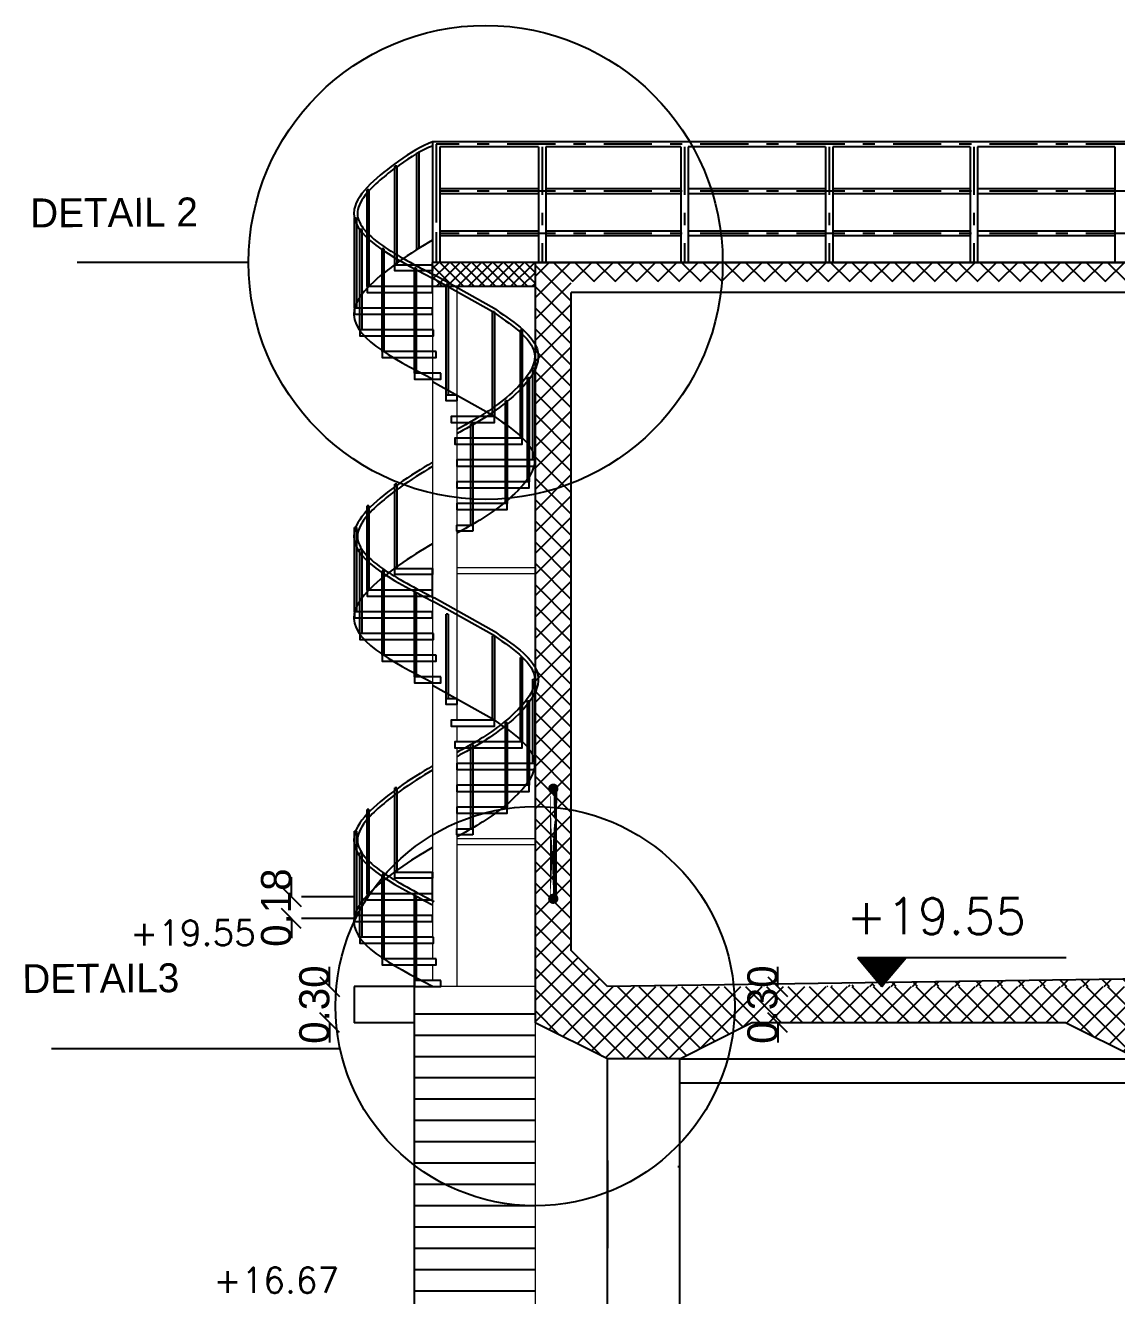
# Model space of a CAD drawing. Extents: x 166525 to 167198, y 178739 to 179747.
# Drawn here: x 167047.77 to 167056.82, y 179165.38 to 179175.92 of the extents above; entities that cross this region are included whole.
import ezdxf

# ---------------------------------------------------------------- set-up
doc = ezdxf.new("R2010")
doc.units = 0
doc.header["$MEASUREMENT"] = 0
for name, pattern in [('AUSGEZOGEN', [0]), ('CENTER', [2, 1.25, -0.25, 0.25, -0.25]), ('STRICHPUNKT2', [0.7, 0.4, -0.15, 0, -0.15])]:
    doc.linetypes.add(name, pattern=pattern)
doc.layers.get('0').update_dxf_attribs({"linetype": 'CONTINUOUS'})
doc.layers.get('DEFPOINTS').update_dxf_attribs({"linetype": 'CONTINUOUS'})
for name, color, linetype in [('3', 4, 'CONTINUOUS'), ('4', 12, 'CONTINUOUS'), ('EBENE0', 7, 'AUSGEZOGEN'), ('FRAME', 2, 'CONTINUOUS'), ('HATCH', 40, 'CONTINUOUS'), ('HATCH-2', 252, 'CONTINUOUS'), ('HATSH', 252, 'CONTINUOUS'), ('Stairs', 231, 'CONTINUOUS'), ('TEXTM', 2, 'CONTINUOUS'), ('TEXTS', 1, 'CONTINUOUS')]:
    doc.layers.add(name, color=color, linetype=linetype)
doc.layers.add('dimentions', color=241, linetype='CONTINUOUS', lineweight=20)
doc.layers.add('LAND CORNERS', color=255, linetype='CONTINUOUS', lineweight=25)
doc.styles.add('ROMANS', font='romans.shx')
doc.dimstyles.new('mais 1-100 plan', dxfattribs={"dimtxt": 0.25, "dimasz": 0.1635, "dimexe": 0.18, "dimexo": 0.0625, "dimgap": 0, "dimtad": 1, "dimzin": 0, "dimdsep": 46, "dimtxsty": 'Standard', "dimblk": 'OBLIQUE', "dimcen": 0, "dimse1": 1, "dimse2": 1, "dimclrd": 8, "dimclrt": 4, "dimadec": 0, "dimazin": 0, "dimtfac": 1, "dimtix": 1, "dimtofl": 0, "dimtmove": 0, "dimatfit": 3, "dimldrblk": 'OBLIQUE', "dimfxl": 0.18, "dimtolj": 1, "dimtzin": 0, "dimarcsym": 0})

# ---------------------------------------------------------------- blocks, each defined once
blk = doc.blocks.new('_OBLIQUE')
at = {"color": 0, "linetype": 'ByBlock'}
blk.add_line((-0.5, -0.5), (0.5, 0.5), dxfattribs=at)
blk = doc.blocks.new('*D1303')
at = {"layer": 'DEFPOINTS', "color": 0, "transparency": 16777216}
for p in [(167050.496, 179167.947), (167050.291, 179167.647), (167050.496, 179167.647)]:
    blk.add_point(p, dxfattribs=at)
at = {"layer": 'LAND CORNERS', "color": 8, "lineweight": -2, "transparency": 16777216}
for p, q in [((167050.291, 179167.947), (167050.291, 179168.111)), ((167050.291, 179167.647), (167050.291, 179167.484))]:
    blk.add_line(p, q, dxfattribs=at)
at = {"layer": 'LAND CORNERS', "color": 8, "lineweight": -2, "transparency": 16777216, "xscale": 0.1635000000000001, "yscale": 0.1635000000000001, "zscale": 0.1635000000000001}
for p, rotation in [((167050.291, 179167.947), 270), ((167050.291, 179167.647), 90)]:
    blk.add_blockref('_OBLIQUE', p, dxfattribs=dict(at, rotation=rotation))
at = {"layer": 'LAND CORNERS', "color": 4, "transparency": 16777216, "insert": (167050.166, 179167.797), "char_height": 0.25, "attachment_point": 5, "rotation": 90}
blk.add_mtext('\\A1;0.30', dxfattribs=at)
blk = doc.blocks.new('*D1304')
at = {"layer": 'DEFPOINTS', "color": 0, "transparency": 16777216}
for p in [(167049.974, 179168.692), (167050.059, 179168.692), (167050.059, 179168.512)]:
    blk.add_point(p, dxfattribs=at)
at = {"layer": 'LAND CORNERS', "color": 8, "lineweight": -2, "transparency": 16777216}
for p, q in [((167049.974, 179168.692), (167049.974, 179168.856)), ((167049.974, 179168.512), (167049.974, 179168.349))]:
    blk.add_line(p, q, dxfattribs=at)
at = {"layer": 'LAND CORNERS', "color": 8, "lineweight": -2, "transparency": 16777216, "xscale": 0.1635000000000001, "yscale": 0.1635000000000001, "zscale": 0.1635000000000001}
for p, rotation in [((167049.974, 179168.692), 270), ((167049.974, 179168.512), 90)]:
    blk.add_blockref('_OBLIQUE', p, dxfattribs=dict(at, rotation=rotation))
at = {"layer": 'LAND CORNERS', "color": 4, "transparency": 16777216, "insert": (167049.849, 179168.602), "char_height": 0.25, "attachment_point": 5, "rotation": 90}
blk.add_mtext('\\A1;0.18', dxfattribs=at)
blk = doc.blocks.new('A$C4AF0736A')
at = {"layer": 'EBENE0', "color": 3, "linetype": 'AUSGEZOGEN'}
blk.add_line((0, 0), (10.6, 0), dxfattribs=at)
blk = doc.blocks.new('*D1305')
at = {"layer": '4', "color": 8, "linetype": 'Continuous', "lineweight": -2, "transparency": 16777216}
for p, q in [((167054.009, 179167.947), (167054.009, 179168.111)), ((167054.009, 179167.647), (167054.009, 179167.484))]:
    blk.add_line(p, q, dxfattribs=at)
at = {"layer": 'DEFPOINTS', "color": 0, "linetype": 'Continuous', "transparency": 16777216}
for p in [(167056.046, 179167.947), (167054.009, 179167.647), (167056.046, 179167.647)]:
    blk.add_point(p, dxfattribs=at)
at = {"layer": '4', "color": 8, "linetype": 'Continuous', "lineweight": -2, "transparency": 16777216, "xscale": 0.1635000000000001, "yscale": 0.1635000000000001, "zscale": 0.1635000000000001}
for p, rotation in [((167054.009, 179167.947), 270), ((167054.009, 179167.647), 90)]:
    blk.add_blockref('_OBLIQUE', p, dxfattribs=dict(at, rotation=rotation))
at = {"layer": '4', "color": 4, "linetype": 'Continuous', "transparency": 16777216, "insert": (167053.884, 179167.797), "char_height": 0.25, "attachment_point": 5, "rotation": 90}
blk.add_mtext('\\A1;0.30', dxfattribs=at)

msp = doc.modelspace()

# ---------------------------------------------------------------- hatches: boundary and pattern name
at = {"layer": '4'}
h = msp.add_hatch(color=2, dxfattribs=at)
edge = h.paths.add_edge_path()
edge.add_arc((167052.14712, 179169.58939), 0.04314, 180, 540, ccw=False)
at = {"layer": '4', "linetype": 'CENTER', "ltscale": 2}
h = msp.add_hatch(dxfattribs=at)
h.set_pattern_fill('PLASTI', color=2, scale=0.05, style=0)
h.set_pattern_definition([(180, (167531.794145, 179465.012443), (0, 0.0125), []), (180, (167531.794145, 179465.014005), (0, 0.0125), []), (180, (167531.794145, 179465.015568), (0, 0.0125), []), (180, (167531.794145, 179465.020255), (0, 0.0125), [])])
edge = h.paths.add_edge_path()
edge.add_line((167052.14774, 179169.61935), (167052.14774, 179169.55671))
edge.add_line((167052.11659, 179169.59156), (167052.17909, 179169.59156))
edge.add_line((167052.17091, 179168.6851), (167052.17091, 179169.58168))
edge.add_line((167052.12091, 179168.6851), (167052.12091, 179169.58168))
edge.add_line((167052.14774, 179168.70542), (167052.14774, 179168.64278))
edge.add_line((167052.11659, 179168.67763), (167052.17909, 179168.67763))
at = {"layer": '4'}
h = msp.add_hatch(color=2, dxfattribs=at)
edge = h.paths.add_edge_path()
edge.add_arc((167052.14712, 179168.67546), 0.04314, 180, 540, ccw=False)
at = {"layer": '4', "linetype": 'Continuous'}
h = msp.add_hatch(dxfattribs=at)
h.set_pattern_fill('ANSI31', color=256, scale=0.01, style=0)
h.set_pattern_definition([(45, (167014.3143626, 179059.1887157), (-0.000883883476, 0.000883883476), [])])
h.paths.add_polyline_path([(167055.07378, 179168.18566), (167054.67378, 179168.18566), (167054.87378, 179167.94726)])
at = {"layer": 'HATCH-2'}
h = msp.add_hatch(dxfattribs=at)
h.set_pattern_fill('ANSI37', color=256, scale=0.5, style=0)
h.set_pattern_definition([(45, (161386.34842, 180238.024106), (-0.0441941738, 0.0441941738), []), (135, (161386.34842, 180238.024106), (-0.0441941738, -0.0441941738), [])])
h.paths.add_polyline_path([(167051.14591, 179173.75727), (167051.14591, 179173.95727), (167051.99591, 179173.95727), (167051.99591, 179173.75727)])
at = {"layer": 'HATSH'}
h = msp.add_hatch(dxfattribs=at)
h.set_pattern_fill('ANSI37', color=256, style=0)
h.set_pattern_definition([(45, (15247.79593, 20069.64686), (-0.08838834765, 0.08838834765), []), (135, (15247.79593, 20069.64686), (-0.08838834765, -0.08838834765), [])])
h.paths.add_polyline_path([(167062.59591, 179173.95726), (167051.99591, 179173.95726), (167051.99591, 179171.47681), (167052.29591, 179171.47681), (167052.29591, 179173.79726), (167057.14591, 179173.79726), (167057.14591, 179173.49726), (167057.44591, 179173.49726), (167057.44591, 179173.79726), (167062.29591, 179173.79726), (167062.29591, 179171.47681), (167062.59591, 179171.47681)])
h.paths.add_polyline_path([(167062.59591, 179171.47681), (167062.29591, 179171.47681), (167062.29591, 179170.88721), (167062.59591, 179170.88721), (167062.59591, 179171.08721), (167062.59591, 179171.08721)])
h.paths.add_polyline_path([(167062.59591, 179170.68721), (167062.59591, 179170.88721), (167062.29591, 179170.88721), (167062.29591, 179168.24726), (167061.99591, 179167.94726), (167052.59591, 179167.94726), (167052.29591, 179168.24726), (167052.29591, 179170.68721), (167052.29591, 179170.68721), (167052.29591, 179170.88721), (167052.19591, 179170.88721), (167051.99591, 179170.88721), (167051.99591, 179167.64726), (167052.59591, 179167.34726), (167053.19591, 179167.34726), (167053.79591, 179167.64726), (167056.39591, 179167.64726), (167056.99591, 179167.34726), (167057.59591, 179167.34726), (167058.19591, 179167.64726), (167060.79591, 179167.64726), (167061.39591, 179167.34726), (167061.99591, 179167.34726), (167062.59591, 179167.64726), (167062.59591, 179170.68721)])
h.paths.add_polyline_path([(167052.29591, 179171.47681), (167051.99591, 179171.47681), (167051.99591, 179170.88721), (167052.29591, 179170.88721), (167052.29591, 179171.08721), (167052.29591, 179171.08721)])
h.paths.add_polyline_path([(167058.75284, 179173.72905), (167058.75284, 179174.02548), (167058.97784, 179174.02548), (167058.97784, 179173.72905)], flags=9)
h = msp.add_hatch(dxfattribs=at)
h.set_pattern_fill('ANSI37', color=256, style=0)
h.set_pattern_definition([(45, (15412.12034, 20172.26825), (-0.08838834765, 0.08838834765), []), (135, (15412.12034, 20172.26825), (-0.08838834765, -0.08838834765), [])])
h.paths.add_polyline_path([(167062.13158, 179168.08293), (167055.07741, 179167.98257), (167054.32748, 179167.94857), (167054.32639, 179167.94726), (167061.99591, 179167.94726)])

# ---------------------------------------------------------------- linework, layer by layer
at = {"color": 2, "linetype": 'Continuous'}
for p, q in [((167049.61926, 179173.95727), (167048.19655, 179173.95727)), ((167050.37787, 179167.43046), (167047.9826, 179167.43046))]:
    msp.add_line(p, q, dxfattribs=at)
for centre, radius in [((167051.58592, 179173.95727), 1.96665), ((167051.99592, 179167.78427), 1.65628)]:
    msp.add_circle(centre, radius, dxfattribs=at)
at = {"layer": '4', "color": 3, "linetype": 'AUSGEZOGEN'}
for p, q in [((167051.99591, 179173.95726), (167062.59591, 179173.95726)), ((167052.29591, 179168.24726), (167052.29591, 179173.70726)), ((167062.29591, 179173.70726), (167052.29591, 179173.70726)), ((167052.59591, 179167.94726), (167052.29591, 179168.24726)), ((167062.13158, 179168.08293), (167052.59591, 179167.94726)), ((167052.59591, 179167.34726), (167051.99591, 179167.64726)), ((167056.39591, 179167.64726), (167053.79591, 179167.64726)), ((167056.99591, 179167.34726), (167056.39591, 179167.64726)), ((167052.59591, 179165.83316), (167052.59591, 179167.34726)), ((167053.19591, 179165.83438), (167053.19591, 179167.34726))]:
    msp.add_line(p, q, dxfattribs=at)
at = {"layer": '4', "color": 2, "linetype": 'CENTER', "ltscale": 2}
msp.add_line((167052.17091, 179168.6851), (167052.17091, 179169.58168), dxfattribs=at)
at = {"layer": '4', "linetype": 'Continuous'}
for p, q in [((167054.67378, 179168.18566), (167054.87378, 179167.94726)), ((167056.40273, 179168.18566), (167054.67378, 179168.18566)), ((167055.07378, 179168.18566), (167054.87378, 179167.94726))]:
    msp.add_line(p, q, dxfattribs=at)
at = {"layer": '4', "color": 3, "linetype": 'AUSGEZOGEN'}
for points in [[(167053.19591, 179167.34726), (167056.99591, 179167.34726)], [(167053.19591, 179167.14727), (167056.99591, 179167.14727)]]:
    msp.add_lwpolyline(points, dxfattribs=at)
at = {"layer": 'dimentions'}
for p, q in [((167051.14591, 179173.75727), (167051.14591, 179168.35727)), ((167051.34591, 179173.75727), (167051.34591, 179170.15727)), ((167051.34591, 179170.10727), (167051.34591, 179169.97727)), ((167051.34591, 179169.92727), (167051.34591, 179167.94727)), ((167051.14591, 179168.30727), (167051.14591, 179168.17727)), ((167051.14591, 179168.12727), (167051.14591, 179167.99727)), ((167051.99591, 179167.94727), (167050.99591, 179167.94727)), ((167051.99591, 179167.64727), (167051.99591, 179164.95227))]:
    msp.add_line(p, q, dxfattribs=at)
at = {"layer": 'dimentions', "color": 1}
for p, q in [((167051.99591, 179171.42227), (167051.34591, 179171.42227)), ((167051.99591, 179171.37227), (167051.34591, 179171.37227)), ((167051.99591, 179169.17227), (167051.34591, 179169.17227)), ((167051.99591, 179169.12227), (167051.34591, 179169.12227))]:
    msp.add_line(p, q, dxfattribs=at)
at = {"layer": 'EBENE0', "color": 2, "linetype": 'AUSGEZOGEN'}
for p, q in [((167051.14591, 179174.95727), (167051.14591, 179173.95727)), ((167062.56591, 179174.95727), (167051.14591, 179174.95727)), ((167052.08591, 179174.95727), (167052.02591, 179174.95727)), ((167051.20591, 179174.91727), (167051.20591, 179173.95727)), ((167052.02591, 179174.91727), (167051.20591, 179174.91727)), ((167052.02591, 179174.91727), (167052.02591, 179173.95727)), ((167052.08591, 179174.91727), (167052.08591, 179173.95727)), ((167053.20591, 179174.91727), (167052.08591, 179174.91727)), ((167053.20591, 179174.91727), (167053.20591, 179173.95727)), ((167053.26591, 179174.91727), (167053.26591, 179173.95727)), ((167054.40591, 179174.91727), (167053.26591, 179174.91727)), ((167054.40591, 179174.91727), (167054.40591, 179173.95727)), ((167054.46591, 179174.91727), (167054.46591, 179173.95727)), ((167055.60591, 179174.91727), (167054.46591, 179174.91727)), ((167055.60591, 179174.91727), (167055.60591, 179173.95727)), ((167055.66591, 179174.91727), (167055.66591, 179173.95727)), ((167056.80591, 179174.91727), (167055.66591, 179174.91727)), ((167056.80591, 179174.91727), (167056.80591, 179173.95727)), ((167051.14591, 179174.79727), (167051.14591, 179173.95727)), ((167051.20591, 179174.75727), (167051.20591, 179173.95727)), ((167052.02591, 179174.56727), (167051.20591, 179174.56727)), ((167053.20591, 179174.56727), (167052.08591, 179174.56727)), ((167054.40591, 179174.56727), (167053.26591, 179174.56727)), ((167055.60591, 179174.56727), (167054.46591, 179174.56727)), ((167056.80591, 179174.56727), (167055.66591, 179174.56727)), ((167052.02591, 179174.52727), (167051.20591, 179174.52727)), ((167053.20591, 179174.52727), (167052.08591, 179174.52727)), ((167054.40591, 179174.52727), (167053.26591, 179174.52727)), ((167055.60591, 179174.52727), (167054.46591, 179174.52727)), ((167056.80591, 179174.52727), (167055.66591, 179174.52727)), ((167052.02591, 179174.21727), (167051.20591, 179174.21727)), ((167053.20591, 179174.21727), (167052.08591, 179174.21727)), ((167054.40591, 179174.21727), (167053.26591, 179174.21727)), ((167055.60591, 179174.21727), (167054.46591, 179174.21727)), ((167056.80591, 179174.21727), (167055.66591, 179174.21727)), ((167052.02591, 179174.17727), (167051.20591, 179174.17727)), ((167053.20591, 179174.17727), (167052.08591, 179174.17727)), ((167054.40591, 179174.17727), (167053.26591, 179174.17727)), ((167055.60591, 179174.17727), (167054.46591, 179174.17727)), ((167056.80591, 179174.17727), (167055.66591, 179174.17727))]:
    msp.add_line(p, q, dxfattribs=at)
at = {"layer": 'EBENE0', "color": 1, "linetype": 'STRICHPUNKT2'}
for p, q in [((167051.17591, 179174.93727), (167051.17591, 179173.95727)), ((167062.56591, 179174.93727), (167051.17591, 179174.93727)), ((167052.05591, 179174.91727), (167052.05591, 179173.95727)), ((167053.23591, 179174.91727), (167053.23591, 179173.95727)), ((167054.43591, 179174.91727), (167054.43591, 179173.95727)), ((167055.63591, 179174.91727), (167055.63591, 179173.95727)), ((167051.17591, 179174.75727), (167051.17591, 179173.95727)), ((167062.56591, 179174.54727), (167051.20591, 179174.54727)), ((167062.56591, 179174.19727), (167051.20591, 179174.19727))]:
    msp.add_line(p, q, dxfattribs=at)
at = {"layer": 'EBENE0', "color": 3, "linetype": 'AUSGEZOGEN'}
for p, q in [((167052.02591, 179173.95727), (167051.14591, 179173.95727)), ((167062.59591, 179173.95727), (167051.99591, 179173.95727)), ((167051.99591, 179173.95727), (167051.99591, 179167.64727)), ((167051.99591, 179173.95727), (167051.99591, 179167.64727)), ((167051.99591, 179173.95727), (167051.99591, 179167.64727)), ((167051.99591, 179173.95727), (167051.99591, 179167.64727)), ((167051.99591, 179173.95727), (167051.99591, 179167.64727)), ((167051.99591, 179173.95727), (167051.99591, 179167.64727)), ((167062.59591, 179173.95727), (167051.99591, 179173.95727)), ((167051.99591, 179173.75727), (167051.14591, 179173.75727)), ((167050.99591, 179167.94727), (167050.49591, 179167.94727)), ((167050.49591, 179167.94727), (167050.49591, 179167.64727)), ((167050.99591, 179167.64727), (167050.49591, 179167.64727)), ((167052.59591, 179167.34727), (167051.99591, 179167.64727)), ((167052.59591, 179167.34727), (167051.99591, 179167.64727)), ((167052.59591, 179167.34727), (167051.99591, 179167.64727)), ((167053.79591, 179167.64726), (167053.19591, 179167.34402)), ((167052.59591, 179151.94727), (167052.59591, 179167.34726)), ((167052.59591, 179151.94727), (167052.59591, 179167.34726)), ((167053.19591, 179167.34726), (167052.59591, 179167.34726)), ((167052.59591, 179165.83438), (167052.59591, 179167.34726)), ((167052.59591, 179165.77727), (167052.59591, 179167.34726)), ((167052.59591, 179165.77727), (167052.59591, 179167.34726)), ((167052.59591, 179165.83438), (167052.59591, 179167.34726)), ((167053.19591, 179165.54727), (167053.19591, 179167.14727)), ((167053.19591, 179163.79727), (167053.19591, 179165.62288))]:
    msp.add_line(p, q, dxfattribs=at)
at = {"layer": 'FRAME'}
for p, q in [((167051.14591, 179173.75727), (167051.14591, 179173.93727)), ((167051.14591, 179171.23727), (167051.14591, 179171.41727)), ((167051.14591, 179168.71727), (167051.14591, 179168.89727))]:
    msp.add_line(p, q, dxfattribs=at)
for points in [[(167050.83338, 179173.93727), (167051.14591, 179173.93727), (167051.14591, 179173.88727), (167050.83338, 179173.88727)], [(167051.14591, 179173.75727), (167050.60247, 179173.75727), (167050.60247, 179173.70727), (167051.14591, 179173.70727)], [(167051.14632, 179173.57727), (167050.499, 179173.57727), (167050.499, 179173.52727), (167051.14632, 179173.52727)], [(167051.15225, 179173.39727), (167050.54347, 179173.39727), (167050.54347, 179173.34727), (167051.15225, 179173.34727)], [(167051.17673, 179173.21727), (167050.72706, 179173.21727), (167050.72706, 179173.16727), (167051.17673, 179173.16727)], [(167051.21491, 179173.03727), (167050.99571, 179173.03727), (167050.99571, 179172.98727), (167051.21491, 179172.98727)], [(167051.25923, 179172.85727), (167051.34591, 179172.85727), (167051.34591, 179172.80727), (167051.25923, 179172.80727)], [(167051.65844, 179172.67727), (167051.30092, 179172.67727), (167051.30092, 179172.62727), (167051.65844, 179172.62727)], [(167051.88935, 179172.49727), (167051.3317, 179172.49727), (167051.3317, 179172.44727), (167051.88935, 179172.44727)], [(167051.99282, 179172.31727), (167051.34591, 179172.31727), (167051.34591, 179172.26727), (167051.99282, 179172.26727)], [(167051.94836, 179172.13727), (167051.34591, 179172.13727), (167051.34591, 179172.08727), (167051.94836, 179172.08727)], [(167051.76476, 179171.95727), (167051.34591, 179171.95727), (167051.34591, 179171.90727), (167051.76476, 179171.90727)], [(167051.4784, 179171.72727), (167051.34591, 179171.72727), (167051.34591, 179171.77727), (167051.4784, 179171.77727)], [(167050.83338, 179171.41727), (167051.14591, 179171.41727), (167051.14591, 179171.36727), (167050.83338, 179171.36727)], [(167051.14591, 179171.23727), (167050.60247, 179171.23727), (167050.60247, 179171.18727), (167051.14591, 179171.18727)], [(167051.14632, 179171.05727), (167050.499, 179171.05727), (167050.499, 179171.00727), (167051.14632, 179171.00727)], [(167051.15225, 179170.87727), (167050.54347, 179170.87727), (167050.54347, 179170.82727), (167051.15225, 179170.82727)], [(167051.17673, 179170.69727), (167050.72706, 179170.69727), (167050.72706, 179170.64727), (167051.17673, 179170.64727)], [(167051.21491, 179170.51727), (167050.99571, 179170.51727), (167050.99571, 179170.46727), (167051.21491, 179170.46727)], [(167051.25923, 179170.33727), (167051.34591, 179170.33727), (167051.34591, 179170.28727), (167051.25923, 179170.28727)], [(167051.65844, 179170.15727), (167051.30092, 179170.15727), (167051.30092, 179170.10727), (167051.65844, 179170.10727)], [(167051.88935, 179169.97727), (167051.3317, 179169.97727), (167051.3317, 179169.92727), (167051.88935, 179169.92727)], [(167051.99282, 179169.79727), (167051.34591, 179169.79727), (167051.34591, 179169.74727), (167051.99282, 179169.74727)], [(167051.94836, 179169.61727), (167051.34591, 179169.61727), (167051.34591, 179169.56727), (167051.94836, 179169.56727)], [(167051.76476, 179169.43727), (167051.34591, 179169.43727), (167051.34591, 179169.38727), (167051.76476, 179169.38727)], [(167051.4784, 179169.20727), (167051.34591, 179169.20727), (167051.34591, 179169.25727), (167051.4784, 179169.25727)], [(167050.83338, 179168.89727), (167051.14591, 179168.89727), (167051.14591, 179168.84727), (167050.83338, 179168.84727)], [(167051.14591, 179168.71727), (167050.60247, 179168.71727), (167050.60247, 179168.66727), (167051.14591, 179168.66727)], [(167051.14632, 179168.53727), (167050.499, 179168.53727), (167050.499, 179168.48727), (167051.14632, 179168.48727)], [(167051.15225, 179168.35727), (167050.54347, 179168.35727), (167050.54347, 179168.30727), (167051.15225, 179168.30727)], [(167051.17673, 179168.17727), (167050.72706, 179168.17727), (167050.72706, 179168.12727), (167051.17673, 179168.12727)], [(167051.21491, 179167.99727), (167050.99571, 179167.99727), (167050.99571, 179167.94727), (167051.21491, 179167.94727)]]:
    msp.add_lwpolyline(points, close=True, dxfattribs=at)
at = {"layer": 'HATCH'}
for p, q in [((167051.01607, 179174.06314), (167051.01607, 179174.86105)), ((167051.03107, 179174.86956), (167051.03107, 179174.07257)), ((167050.83338, 179173.93727), (167050.83338, 179174.75698)), ((167050.84838, 179174.75634), (167050.83338, 179174.75634)), ((167050.84838, 179174.75698), (167050.84838, 179173.93727)), ((167050.60247, 179173.75727), (167050.60247, 179174.55979)), ((167050.61747, 179174.55915), (167050.60247, 179174.55915)), ((167050.61747, 179174.55979), (167050.61747, 179173.75727)), ((167050.499, 179173.57727), (167050.499, 179174.32609)), ((167050.514, 179174.32545), (167050.499, 179174.32545)), ((167050.514, 179174.32609), (167050.514, 179173.57727)), ((167050.54347, 179173.39727), (167050.54347, 179174.23075)), ((167050.55847, 179174.23011), (167050.54347, 179174.23011)), ((167050.55847, 179174.23075), (167050.55847, 179173.39727)), ((167050.72706, 179173.21727), (167050.72706, 179174.07039)), ((167050.74206, 179174.06975), (167050.72706, 179174.06975)), ((167050.74206, 179174.07039), (167050.74206, 179173.21727)), ((167050.99571, 179173.03727), (167050.99571, 179173.91262)), ((167051.01071, 179173.91198), (167050.99571, 179173.91198)), ((167051.01071, 179173.91262), (167051.01071, 179173.03727)), ((167051.14591, 179173.75727), (167051.14591, 179173.95727)), ((167051.65844, 179173.53727), (167051.14591, 179173.82615)), ((167051.67535, 179173.56205), (167051.1597, 179173.85279)), ((167051.25923, 179172.85727), (167051.25923, 179173.77388)), ((167051.27423, 179173.77324), (167051.25923, 179173.77324)), ((167051.27423, 179173.77388), (167051.27423, 179172.85727)), ((167051.64344, 179172.67727), (167051.64344, 179173.5473)), ((167051.65844, 179173.54666), (167051.64344, 179173.54666)), ((167051.65844, 179173.5473), (167051.65844, 179172.67727)), ((167051.87435, 179172.49727), (167051.87435, 179173.39662)), ((167051.88935, 179173.39598), (167051.87435, 179173.39598)), ((167051.88935, 179173.39662), (167051.88935, 179172.49727)), ((167051.97782, 179172.31727), (167051.97782, 179173.07794)), ((167051.99282, 179173.0773), (167051.97782, 179173.0773)), ((167051.99282, 179173.07794), (167051.99282, 179172.31727)), ((167051.65844, 179172.67727), (167051.14591, 179172.96615)), ((167051.93336, 179172.13727), (167051.93336, 179172.99912)), ((167051.94836, 179172.99848), (167051.93336, 179172.99848)), ((167051.94836, 179172.99912), (167051.94836, 179172.13727)), ((167051.74976, 179171.95727), (167051.74976, 179172.8095)), ((167051.76476, 179172.80886), (167051.74976, 179172.80886)), ((167051.76476, 179172.8095), (167051.76476, 179171.95727)), ((167051.4634, 179171.77727), (167051.4634, 179172.61527)), ((167051.4784, 179172.61463), (167051.4634, 179172.61463)), ((167051.4784, 179172.61527), (167051.4784, 179171.77727)), ((167050.83338, 179171.41727), (167050.83338, 179172.11727)), ((167050.84838, 179172.11663), (167050.83338, 179172.11663)), ((167050.84838, 179172.11727), (167050.84838, 179171.41727)), ((167050.60247, 179171.23727), (167050.60247, 179171.93727)), ((167050.61747, 179171.93663), (167050.60247, 179171.93663)), ((167050.61747, 179171.93727), (167050.61747, 179171.23727)), ((167050.499, 179171.05727), (167050.499, 179171.75727)), ((167050.514, 179171.75663), (167050.499, 179171.75663)), ((167050.514, 179171.75727), (167050.514, 179171.05727)), ((167050.54347, 179170.87727), (167050.54347, 179171.57727)), ((167050.55847, 179171.57663), (167050.54347, 179171.57663)), ((167050.55847, 179171.57727), (167050.55847, 179170.87727)), ((167050.72706, 179170.69727), (167050.72706, 179171.39727)), ((167050.74206, 179171.39663), (167050.72706, 179171.39663)), ((167050.74206, 179171.39727), (167050.74206, 179170.69727)), ((167050.99571, 179170.51727), (167050.99571, 179171.21727)), ((167051.01071, 179171.21663), (167050.99571, 179171.21663)), ((167051.01071, 179171.21727), (167051.01071, 179170.51727)), ((167051.67535, 179170.88205), (167051.1597, 179171.17279)), ((167051.65844, 179170.85727), (167051.14591, 179171.14615)), ((167051.25923, 179170.33727), (167051.25923, 179171.03727)), ((167051.27423, 179171.03663), (167051.25923, 179171.03663)), ((167051.27423, 179171.03727), (167051.27423, 179170.33727)), ((167051.64344, 179170.15727), (167051.64344, 179170.85727)), ((167051.65844, 179170.85663), (167051.64344, 179170.85663)), ((167051.65844, 179170.85727), (167051.65844, 179170.15727)), ((167051.87435, 179169.97727), (167051.87435, 179170.67727)), ((167051.88935, 179170.67663), (167051.87435, 179170.67663)), ((167051.88935, 179170.67727), (167051.88935, 179169.97727)), ((167051.65844, 179170.15727), (167051.14591, 179170.44615)), ((167051.97782, 179169.79727), (167051.97782, 179170.49727)), ((167051.99282, 179170.49663), (167051.97782, 179170.49663)), ((167051.99282, 179170.49727), (167051.99282, 179169.79727)), ((167051.93336, 179169.61727), (167051.93336, 179170.31727)), ((167051.94836, 179170.31663), (167051.93336, 179170.31663)), ((167051.94836, 179170.31727), (167051.94836, 179169.61727)), ((167051.74976, 179169.43727), (167051.74976, 179170.13727)), ((167051.76476, 179170.13663), (167051.74976, 179170.13663)), ((167051.76476, 179170.13727), (167051.76476, 179169.43727)), ((167051.4634, 179169.25727), (167051.4634, 179169.95727)), ((167051.4784, 179169.95663), (167051.4634, 179169.95663)), ((167051.4784, 179169.95727), (167051.4784, 179169.25727)), ((167050.83338, 179168.89727), (167050.83338, 179169.59727)), ((167050.84838, 179169.59663), (167050.83338, 179169.59663)), ((167050.84838, 179169.59727), (167050.84838, 179168.89727)), ((167050.60247, 179168.71727), (167050.60247, 179169.41727)), ((167050.61747, 179169.41663), (167050.60247, 179169.41663)), ((167050.61747, 179169.41727), (167050.61747, 179168.71727)), ((167050.499, 179168.53727), (167050.499, 179169.23727)), ((167050.514, 179169.23663), (167050.499, 179169.23663)), ((167050.514, 179169.23727), (167050.514, 179168.53727)), ((167050.54347, 179168.35727), (167050.54347, 179169.05727)), ((167050.55847, 179169.05663), (167050.54347, 179169.05663)), ((167050.55847, 179169.05727), (167050.55847, 179168.35727)), ((167050.72706, 179168.17727), (167050.72706, 179168.87727)), ((167050.74206, 179168.87663), (167050.72706, 179168.87663)), ((167050.74206, 179168.87727), (167050.74206, 179168.17727)), ((167050.499, 179168.69227), (167050.05928, 179168.69227)), ((167050.99571, 179167.99727), (167050.99571, 179168.69727)), ((167051.01071, 179168.69663), (167050.99571, 179168.69663)), ((167051.01071, 179168.69727), (167051.01071, 179167.99727)), ((167050.499, 179168.51227), (167050.05928, 179168.51227))]:
    msp.add_line(p, q, dxfattribs=at)
for points, knots in [([(167051.14591, 179174.95727), (167051.05457, 179174.9251), (167050.80889, 179174.77166), (167050.23707, 179174.29635), (167050.79971, 179174.00526), (167051.14591, 179173.82615)], [1.63120079, 1.63120079, 1.63120079, 1.63120079, 1.95941671, 2.50114177, 3.36770127, 3.36770127, 3.36770127, 3.36770127]), ([(167051.14591, 179174.92249), (167051.05634, 179174.8909), (167050.96549, 179174.83359), (167050.77199, 179174.69488), (167050.67138, 179174.61411), (167050.55735, 179174.47943), (167050.52802, 179174.42577), (167050.51836, 179174.33246), (167050.53463, 179174.28728), (167050.6067, 179174.19205), (167050.66242, 179174.14369), (167050.84872, 179174.01385), (167051.00381, 179173.93344), (167051.1597, 179173.85279)], [1.64922377, 1.64922377, 1.64922377, 1.64922377, 1.97260353, 1.97260353, 2.29744616, 2.29744616, 2.52413426, 2.52413426, 2.75082237, 2.75082237, 2.97751047, 2.97751047, 3.36770127, 3.36770127, 3.36770127, 3.36770127]), ([(167051.14591, 179174.1416), (167051.05457, 179174.08867), (167050.80889, 179173.93522), (167050.23707, 179173.45992), (167050.79971, 179173.16883), (167051.14591, 179172.98972)], [1.63120079, 1.63120079, 1.63120079, 1.63120079, 1.95941671, 2.50114177, 3.36770127, 3.36770127, 3.36770127, 3.36770127]), ([(167051.67535, 179173.56205), (167051.75378, 179173.50854), (167051.83312, 179173.45458), (167051.95741, 179173.34161), (167052.00509, 179173.2824), (167052.03283, 179173.14444), (167052.00575, 179173.0718), (167051.91522, 179172.93931), (167051.85152, 179172.87638), (167051.63579, 179172.69313), (167051.48834, 179172.61226), (167051.34591, 179172.53491)], [0, 0, 0, 0, 0.23189792, 0.23189792, 0.45374783, 0.45374783, 0.67559775, 0.67559775, 0.89744766, 0.89744766, 1.40822134, 1.40822134, 1.40822134, 1.40822134]), ([(167051.65844, 179173.53727), (167051.82461, 179173.42389), (167052.14056, 179173.20831), (167051.72752, 179172.78033), (167051.47326, 179172.63832), (167051.34591, 179172.56906)], [0, 0, 0, 0, 0.49133471, 0.93427365, 1.3910819, 1.3910819, 1.3910819, 1.3910819]), ([(167051.65844, 179172.67727), (167051.82461, 179172.56389), (167052.14056, 179172.34831), (167051.72752, 179171.92033), (167051.47326, 179171.77832), (167051.34591, 179171.70906)], [0, 0, 0, 0, 0.49133471, 0.93427365, 1.3910819, 1.3910819, 1.3910819, 1.3910819]), ([(167051.14591, 179172.29803), (167051.05457, 179172.2451), (167050.80889, 179172.09166), (167050.23707, 179171.61635), (167050.79971, 179171.32526), (167051.14591, 179171.14615)], [1.63120079, 1.63120079, 1.63120079, 1.63120079, 1.95941671, 2.50114177, 3.36770127, 3.36770127, 3.36770127, 3.36770127]), ([(167051.14591, 179172.26325), (167051.05634, 179172.2109), (167050.96549, 179172.15359), (167050.77199, 179172.01488), (167050.67138, 179171.93411), (167050.55735, 179171.79943), (167050.52802, 179171.74577), (167050.51836, 179171.65246), (167050.53463, 179171.60728), (167050.6067, 179171.51205), (167050.66242, 179171.46369), (167050.84872, 179171.33385), (167051.00381, 179171.25344), (167051.1597, 179171.17279)], [1.64922377, 1.64922377, 1.64922377, 1.64922377, 1.97260353, 1.97260353, 2.29744616, 2.29744616, 2.52413426, 2.52413426, 2.75082237, 2.75082237, 2.97751047, 2.97751047, 3.36770127, 3.36770127, 3.36770127, 3.36770127]), ([(167051.14591, 179171.6216), (167051.05457, 179171.56867), (167050.80889, 179171.41522), (167050.23707, 179170.93992), (167050.79971, 179170.64883), (167051.14591, 179170.46972)], [1.63120079, 1.63120079, 1.63120079, 1.63120079, 1.95941671, 2.50114177, 3.36770127, 3.36770127, 3.36770127, 3.36770127]), ([(167051.67535, 179170.88205), (167051.75378, 179170.82854), (167051.83312, 179170.77458), (167051.95741, 179170.66161), (167052.00509, 179170.6024), (167052.03283, 179170.46444), (167052.00575, 179170.3918), (167051.91522, 179170.25931), (167051.85152, 179170.19638), (167051.63579, 179170.01313), (167051.48834, 179169.93226), (167051.34591, 179169.85491)], [0, 0, 0, 0, 0.23189792, 0.23189792, 0.45374783, 0.45374783, 0.67559775, 0.67559775, 0.89744766, 0.89744766, 1.40822134, 1.40822134, 1.40822134, 1.40822134]), ([(167051.65844, 179170.85727), (167051.82461, 179170.74389), (167052.14056, 179170.52831), (167051.72752, 179170.10033), (167051.47326, 179169.95832), (167051.34591, 179169.88906)], [0, 0, 0, 0, 0.49133471, 0.93427365, 1.3910819, 1.3910819, 1.3910819, 1.3910819]), ([(167051.65844, 179170.15727), (167051.82461, 179170.04389), (167052.14056, 179169.82831), (167051.72752, 179169.40033), (167051.47326, 179169.25832), (167051.34591, 179169.18906)], [0, 0, 0, 0, 0.49133471, 0.93427365, 1.3910819, 1.3910819, 1.3910819, 1.3910819]), ([(167051.14591, 179169.77803), (167051.05457, 179169.7251), (167050.80889, 179169.57166), (167050.23707, 179169.09635), (167050.79971, 179168.80526), (167051.14591, 179168.62615)], [1.63120079, 1.63120079, 1.63120079, 1.63120079, 1.95941671, 2.50114177, 3.36770127, 3.36770127, 3.36770127, 3.36770127]), ([(167051.14591, 179169.74325), (167051.05634, 179169.6909), (167050.96549, 179169.63359), (167050.77199, 179169.49488), (167050.67138, 179169.41411), (167050.55735, 179169.27943), (167050.52802, 179169.22577), (167050.51836, 179169.13246), (167050.53463, 179169.08728), (167050.6067, 179168.99205), (167050.66242, 179168.94369), (167050.84872, 179168.81385), (167051.00381, 179168.73344), (167051.1597, 179168.65279)], [1.64922377, 1.64922377, 1.64922377, 1.64922377, 1.97260353, 1.97260353, 2.29744616, 2.29744616, 2.52413426, 2.52413426, 2.75082237, 2.75082237, 2.97751047, 2.97751047, 3.36770127, 3.36770127, 3.36770127, 3.36770127]), ([(167051.14591, 179169.1016), (167051.05457, 179169.04867), (167050.80889, 179168.89522), (167050.23707, 179168.41992), (167050.79971, 179168.12883), (167051.14591, 179167.94972)], [1.63120079, 1.63120079, 1.63120079, 1.63120079, 1.95941671, 2.50114177, 3.36770127, 3.36770127, 3.36770127, 3.36770127])]:
    msp.add_open_spline(points, degree=3, knots=knots, dxfattribs=at)
at = {"layer": 'Stairs'}
for p, q in [((167050.99591, 179164.95227), (167050.99591, 179168.04727)), ((167052.59591, 179166.50227), (167052.59591, 179165.77727)), ((167052.59591, 179166.50227), (167052.59591, 179165.77727)), ((167053.19421, 179166.45227), (167053.18089, 179166.45227))]:
    msp.add_line(p, q, dxfattribs=at)
at = {"layer": 'TEXTS', "color": 2}
for p, q in [((167051.99591, 179167.71927), (167050.99591, 179167.71927)), ((167051.99591, 179167.54227), (167050.99591, 179167.54227)), ((167051.99591, 179167.36527), (167050.99591, 179167.36527)), ((167051.99591, 179167.18827), (167050.99591, 179167.18827)), ((167051.99591, 179167.01127), (167050.99591, 179167.01127)), ((167051.99591, 179166.83427), (167050.99591, 179166.83427)), ((167051.99591, 179166.65727), (167050.99591, 179166.65727)), ((167051.99591, 179166.48027), (167050.99591, 179166.48027)), ((167051.99591, 179166.30327), (167050.99591, 179166.30327)), ((167051.99591, 179166.12627), (167050.99591, 179166.12627)), ((167051.99591, 179165.94927), (167050.99591, 179165.94927)), ((167051.99591, 179165.77227), (167050.99591, 179165.77227)), ((167051.99591, 179165.59527), (167050.99591, 179165.59527)), ((167051.99591, 179165.41827), (167050.99591, 179165.41827))]:
    msp.add_line(p, q, dxfattribs=at)

# ---------------------------------------------------------------- block references
at = {"layer": 'LAND CORNERS'}
msp.add_blockref('A$C4AF0736A', (167051.99591, 179173.95727), dxfattribs=at)

# ---------------------------------------------------------------- texts
at = {"layer": '3', "color": 7, "linetype": 'Continuous', "style": 'ROMANS'}
for s, height, p in [('+19.55', 0.3, (167054.5792, 179168.38173)), ('+19.55', 0.21, (167048.63575, 179168.28769)), ('+16.67', 0.21, (167049.3273, 179165.40469))]:
    msp.add_text(s, height=height, dxfattribs=at).set_placement(p)
at = {"layer": 'TEXTM', "color": 4}
for s, p in [('DETAIL 2', (167047.80819, 179174.24724)), ('DETAIL3', (167047.7427, 179167.89235))]:
    msp.add_text(s, height=0.24, rotation=0.360658, dxfattribs=at).set_placement(p)

# ---------------------------------------------------------------- dimensions: what is measured, and where the dimension line sits
at = {"layer": '4', "color": 2, "linetype": 'Continuous'}
dim = msp.add_linear_dim(base=(167054.00875, 179167.64726), p1=(167056.04564, 179167.94726), p2=(167056.04564, 179167.64726), angle=90, dimstyle='mais 1-100 plan', override={"dimfxlon": 1, "dimarcsym": 1}, dxfattribs=at)
dim.commit()
dim.dimension.update_dxf_attribs({"geometry": '*D1305', "text_midpoint": (167053.88375, 179167.79726)})
at = {"layer": 'LAND CORNERS'}
for p1, p2, distance, picture, middle in [((167050.05928, 179168.51227), (167050.05928, 179168.69227), 0.08508, '*D1304', (167049.8492, 179168.60227)), ((167050.49591, 179167.94727), (167050.49591, 179167.64727), -0.20541, '*D1303', (167050.1655, 179167.79727))]:
    dim = msp.add_aligned_dim(p1=p1, p2=p2, distance=distance, dimstyle='mais 1-100 plan', override={"dimfxlon": 1, "dimarcsym": 1}, dxfattribs=at)
    dim.commit()
    dim.dimension.update_dxf_attribs({"geometry": picture, "text_midpoint": middle})

doc.saveas('drawing.dxf')
